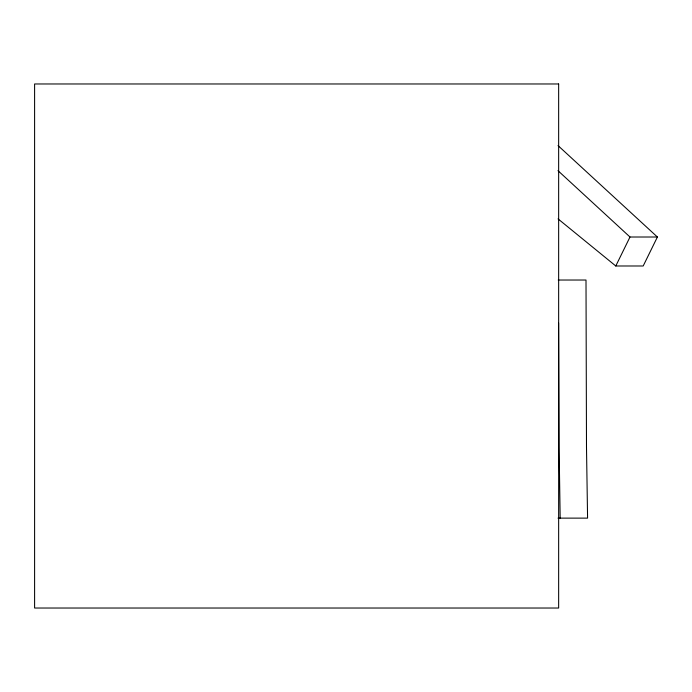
<?xml version="1.0" encoding="UTF-8"?>
<svg xmlns="http://www.w3.org/2000/svg" width="692" height="692" viewBox="0 0 692 692"><rect width="100%" height="100%" fill="white"/><g stroke="black" fill="none" stroke-linecap="round" stroke-linejoin="round"><path stroke-width="1.04" d="M615.785 265.988L629.997 237.01L657.4 237.01L643.188 265.988L615.785 265.988L558.046 218.888M558.228 280.026L586.003 280.026L586.496 447.447L587.577 518.126L558.012 518.126M558.037 145.605L657.4 237.01M557.968 170.665L629.997 237.01M560.174 518.126L559.093 447.447L558.6 323M558.652 83.974L34.6 83.974L34.6 608.026L558.652 608.026L558.652 83.974"/></g></svg>
